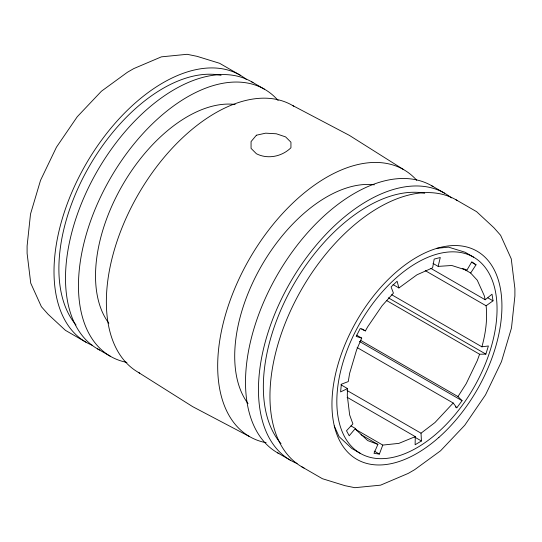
<?xml version="1.0" encoding="UTF-8"?>
<svg xmlns="http://www.w3.org/2000/svg" width="542" height="542" viewBox="0 0 542 542"><rect width="100%" height="100%" fill="white"/><g stroke="black" fill="none" stroke-linecap="round" stroke-linejoin="round"><path stroke-width="0.81" d="M347.076 397.252L415.28 436.628L415.118 444.765L421.432 440.992L421.026 433.193L434.969 422.543L453.193 403.011L357.124 347.544M340.925 384.766L347.524 388.58L347.28 395.477L349.651 414.921L352.903 423.891L346.501 430.754L349.224 435.768L355.383 428.451L350.979 425.91M433.017 263.432L438.153 266.393L440.273 257.504L434.176 259.09L432.611 267.836L416.94 274.821L398.912 287.971L393.045 284.584M386.46 300.458L479.595 354.231L485.862 354.122L488.389 345.979L481.892 346.819L391.69 294.74M479.595 354.231L477.265 360.647L466.195 383.695L457.976 396.568L462.075 400.701L456.818 407.787L455.355 406.94M361.026 434.677L377.896 444.413L373.987 453.329L379.366 454.067L382.781 445.084L398.912 443.363L415.28 436.628M356.575 335.166L361.71 338.127L356.609 349.868L349.651 373.289L348.242 381.582L341.372 384.21L340.586 391.907L347.524 388.58M361.71 338.127L356.182 336.413L360.24 328.472L365.396 330.911L367.679 326.819L382.11 305.708L393.424 293.114L391.073 286.901L397.11 281.244L398.912 287.971M464.616 269.035L466.818 270.309L471.804 261.813L476.025 264.808L470.659 273.032L477.265 280.207L484.23 295.593L485.192 299.753L492.014 294.204L493.024 300.824L486.106 305.776A98.515 56.876 -60 0 1 481.892 346.819M436.791 248.311L448.546 247.145L465.138 252.267L473.586 257.145A113.292 65.413 -60 0 1 437.672 432.638A113.292 65.413 -60 0 1 339.556 375.992A113.292 65.413 -60 0 1 473.586 257.145M438.153 266.393L451.771 265.485L466.818 270.309M377.896 444.413L367.679 440.571L356.609 430.307L355.383 428.451M292.402 105.392L349.319 135.344L403.722 169.66M249.598 436.608L192.681 406.656L138.278 372.34M240.113 75.142L219.591 63.292L197.01 56.321L187.125 54.302L161.394 56.849L133.779 68.59L127.397 72.276L101.435 91.212L77.249 116.747L56.476 147.146L40.535 180.33L30.515 214.049L27.1 246L27.1 253.371L30.738 283.154L41.395 306.711L48.089 314.265L65.413 330.335L85.941 342.185M251.61 81.774L264.564 89.261M431.608 185.703L444.569 193.182M456.059 199.815L476.587 211.665L493.911 227.735L500.605 235.289L511.262 258.846L514.9 288.629L514.9 296L511.485 327.951L501.465 361.67L485.524 394.854L464.751 425.253L440.565 450.788L414.603 469.724L408.221 473.41L380.606 485.151L354.874 487.698L344.99 485.679L322.409 478.708L301.887 466.858M471.628 262.267L476.025 264.808M462.59 268.371L470.659 273.032M487.888 297.863L493.024 300.824M430.924 268.419L485.192 299.753M425.24 270.634L486.106 305.776M388.329 297.815L485.862 354.122M361.724 328.791L365.396 330.911M360.437 340.254L457.976 396.568M359.407 341.419L462.075 400.701M346.955 390.43L421.026 433.193M414.833 437.177L421.432 440.992M355.647 429.413L382.781 445.084M374.231 451.1L379.366 454.067M360.294 453.369L351.846 448.498L339.116 436.689L334.245 425.917M97.431 348.818L110.392 356.297M277.436 452.739L290.39 460.226M453.193 403.011L456.818 407.787M139.721 373.14A154.118 88.983 -60 0 1 138.278 194.375A154.118 88.983 -60 0 1 293.818 106.239M266.136 442.726A154.118 88.983 -60 0 1 249.239 259.266A154.118 88.983 -60 0 1 416.717 180.276M248.04 403.594A130.039 75.081 -60 0 1 261.637 265.594A130.039 75.081 -60 0 1 374.346 184.822M278.879 453.546A154.179 89.017 -60 0 1 277.436 274.713A154.179 89.017 -60 0 1 433.024 186.55M126.936 362.422A154.179 89.017 -60 0 1 110.392 178.271A154.179 89.017 -60 0 1 278.141 100.527M108.854 323.235A130.039 75.081 -60 0 1 122.458 185.235A130.039 75.081 -60 0 1 235.167 104.464M304.062 468.044A154.179 89.017 -60 0 1 301.528 289.448A154.179 89.017 -60 0 1 457.475 200.662M297.124 463.485A154.179 89.017 -60 0 1 290.756 281.569A154.179 89.017 -60 0 1 451.418 197.911M281.013 443.647A147.282 85.033 -60 0 1 293.486 284.807A147.282 85.033 -60 0 1 424.684 193.189M99.606 350.003A154.179 89.017 -60 0 1 97.072 171.414A154.179 89.017 -60 0 1 253.026 82.628M92.668 345.444A154.179 89.017 -60 0 1 85.941 164.151A154.179 89.017 -60 0 1 246.305 79.342M76.002 324.956A147.282 85.033 -60 0 1 89.742 165.527A147.282 85.033 -60 0 1 221.068 75.304M256.407 135.215L251.061 141.597L251.061 148.379L256.407 153.745C267.802 159.565 281.955 156.591 290.939 147.763L290.939 142.214L285.593 136.896L276.339 133.786L265.661 133.169L256.407 135.215M438.939 437.347A120.189 69.39 -60 0 0 477.035 251.17A120.189 69.39 -60 0 0 334.848 377.252A120.189 69.39 -60 0 0 438.939 437.347"/></g></svg>
